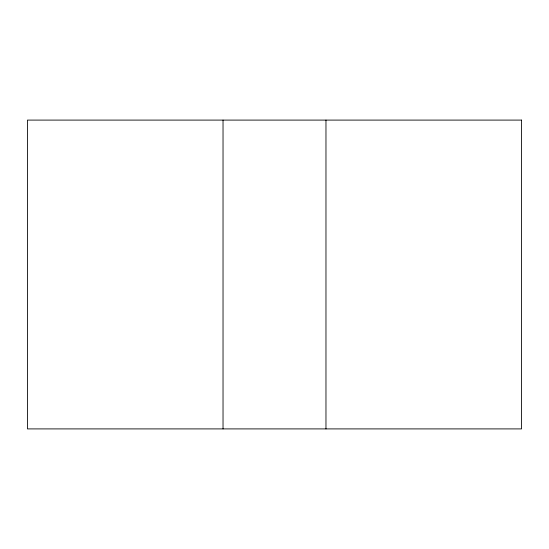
<?xml version="1.0" encoding="UTF-8"?>
<svg xmlns="http://www.w3.org/2000/svg" width="549" height="549" viewBox="0 0 549 549"><rect width="100%" height="100%" fill="white"/><g stroke="black" fill="none" stroke-linecap="round" stroke-linejoin="round"><path stroke-width="0.82" d="M325.969 120.094L325.969 428.906M223.031 120.094L223.031 428.906M521.55 120.094L27.45 120.094L27.45 428.906L521.55 428.906L521.55 120.094"/></g></svg>
